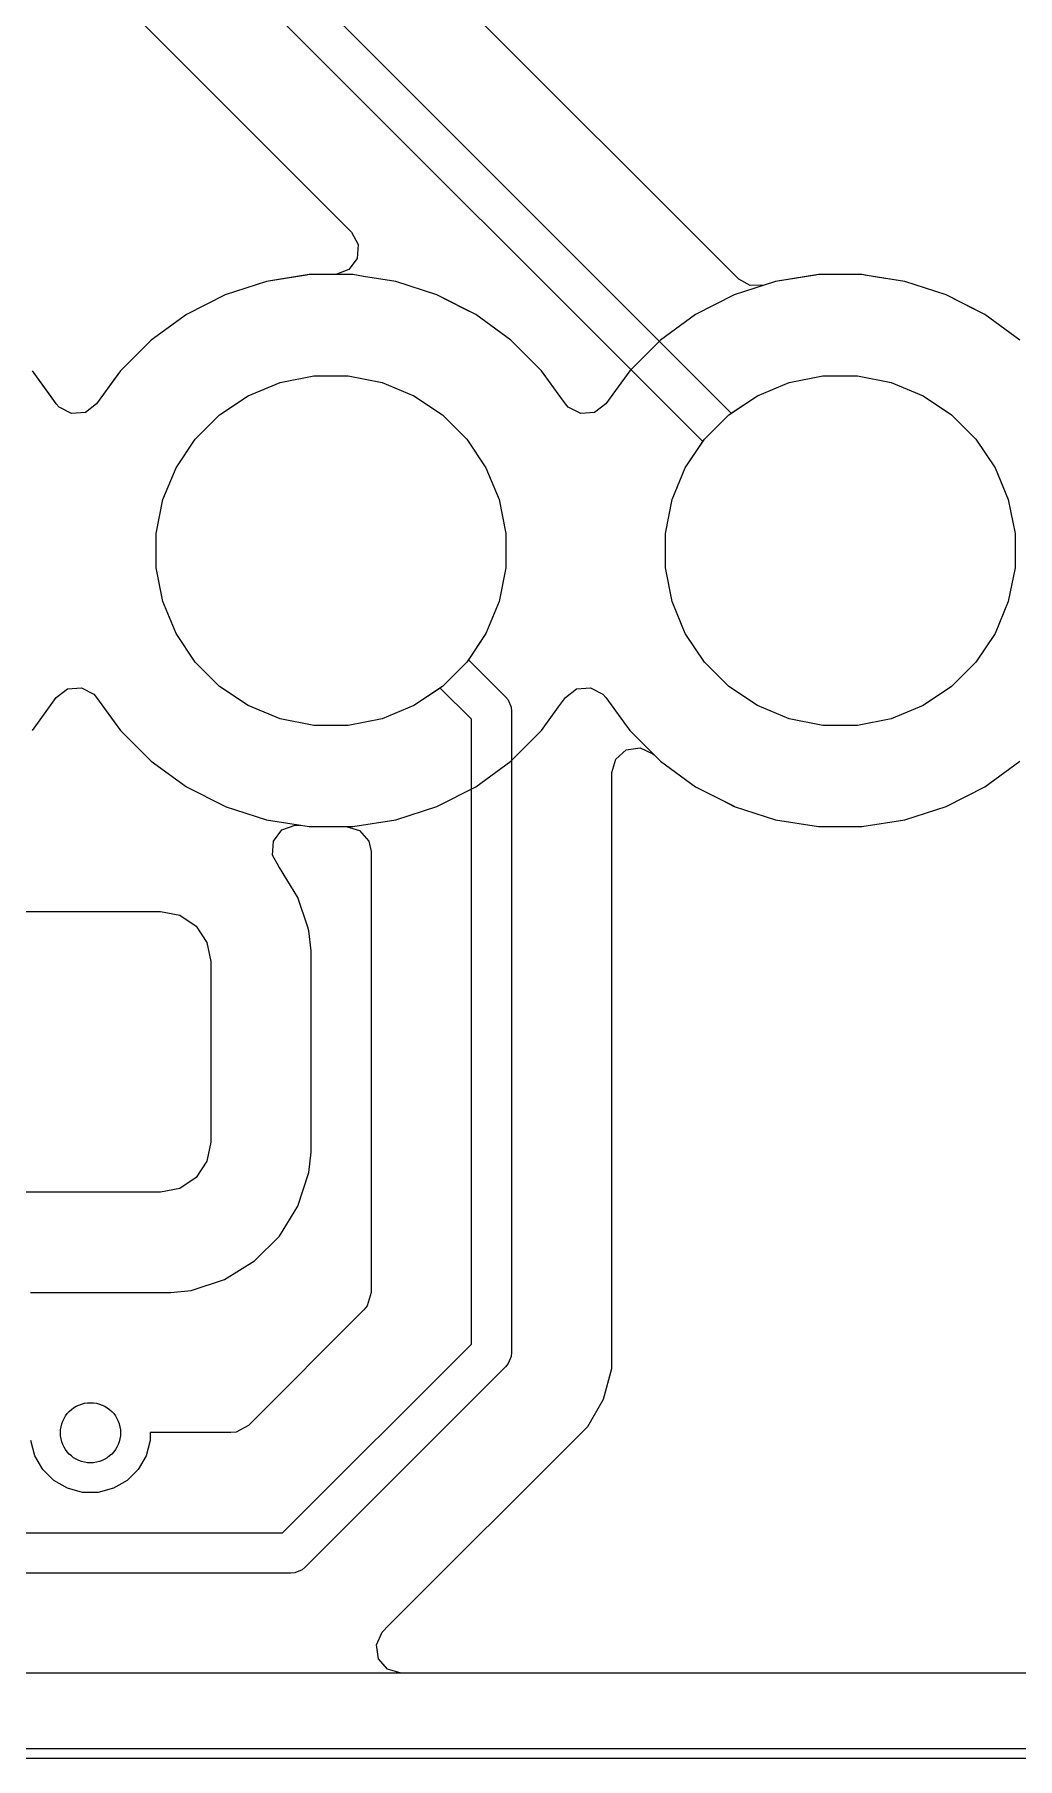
# Model space of a CAD drawing. Header units: inches. Extents: x 6.55 to 9.8, y -8.74 to -3.15.
# Drawn here: x 9.2803 to 9.4734, y -8.7411 to -8.4026 of the extents above; entities that cross this region are included whole.
import ezdxf

# ---------------------------------------------------------------- set-up
doc = ezdxf.new("R2010")
doc.units = ezdxf.units.IN
doc.header["$MEASUREMENT"] = 0
doc.layers.add('Edge.Cuts', color=254, linetype='CONTINUOUS', true_color=0xd0d2cd)

msp = doc.modelspace()

# ---------------------------------------------------------------- linework, layer by layer
at = {"layer": 'Edge.Cuts', "linetype": 'CONTINUOUS'}
for p, q in [((9.41869, -8.45061), (9.26093, -8.29285)), ((9.24452, -8.3043), (9.41717, -8.47695)), ((9.4116, -8.48252), (9.2401, -8.31102)), ((9.23557, -8.33436), (9.34261, -8.4414)), ((9.34261, -8.4414), (9.34393, -8.44381)), ((9.34393, -8.44381), (9.34373, -8.44656)), ((9.34373, -8.44656), (9.34208, -8.44876)), ((9.33375, -8.44982), (9.32589, -8.45107)), ((9.33189, -8.45012), (9.32589, -8.45107)), ((9.33151, -8.45018), (9.32589, -8.45107)), ((9.33151, -8.45018), (9.32589, -8.45107)), ((9.33432, -8.44973), (9.33151, -8.45018)), ((9.33432, -8.44973), (9.33151, -8.45018)), ((9.33432, -8.44973), (9.33189, -8.45012)), ((9.33432, -8.44973), (9.33375, -8.44982)), ((9.33916, -8.44973), (9.33432, -8.44973)), ((9.34285, -8.44973), (9.33432, -8.44973)), ((9.34285, -8.44973), (9.33432, -8.44973)), ((9.34285, -8.44973), (9.33432, -8.44973)), ((9.33951, -8.44972), (9.33916, -8.44973)), ((9.34208, -8.44876), (9.33951, -8.44972)), ((9.34496, -8.45007), (9.34285, -8.44973)), ((9.34496, -8.45007), (9.34285, -8.44973)), ((9.34496, -8.45007), (9.34285, -8.44973)), ((9.35128, -8.45107), (9.34496, -8.45007)), ((9.35128, -8.45107), (9.34496, -8.45007)), ((9.35128, -8.45107), (9.34496, -8.45007)), ((9.4209, -8.45187), (9.41869, -8.45061)), ((9.43375, -8.44982), (9.42589, -8.45107)), ((9.43189, -8.45012), (9.42589, -8.45107)), ((9.43151, -8.45018), (9.42589, -8.45107)), ((9.43151, -8.45018), (9.42589, -8.45107)), ((9.43432, -8.44973), (9.43151, -8.45018)), ((9.43432, -8.44973), (9.43151, -8.45018)), ((9.43432, -8.44973), (9.43189, -8.45012)), ((9.43432, -8.44973), (9.43375, -8.44982)), ((9.44285, -8.44973), (9.43432, -8.44973)), ((9.44285, -8.44973), (9.43432, -8.44973)), ((9.44285, -8.44973), (9.43432, -8.44973)), ((9.44285, -8.44973), (9.43432, -8.44973)), ((9.44342, -8.44982), (9.44285, -8.44973)), ((9.44496, -8.45007), (9.44285, -8.44973)), ((9.44496, -8.45007), (9.44285, -8.44973)), ((9.44496, -8.45007), (9.44285, -8.44973)), ((9.45128, -8.45107), (9.44342, -8.44982)), ((9.45128, -8.45107), (9.44496, -8.45007)), ((9.45128, -8.45107), (9.44496, -8.45007)), ((9.45128, -8.45107), (9.44496, -8.45007)), ((9.31778, -8.4537), (9.31017, -8.45758)), ((9.31778, -8.4537), (9.31017, -8.45758)), ((9.31778, -8.4537), (9.31017, -8.45758)), ((9.31778, -8.4537), (9.31017, -8.45758)), ((9.32589, -8.45107), (9.31778, -8.4537)), ((9.32589, -8.45107), (9.31778, -8.4537)), ((9.32589, -8.45107), (9.31778, -8.4537)), ((9.32589, -8.45107), (9.31778, -8.4537)), ((9.32589, -8.45107), (9.32589, -8.45107)), ((9.32589, -8.45107), (9.32589, -8.45107)), ((9.32589, -8.45107), (9.32589, -8.45107)), ((9.32589, -8.45107), (9.32589, -8.45107)), ((9.35939, -8.4537), (9.35128, -8.45107)), ((9.35939, -8.4537), (9.35128, -8.45107)), ((9.35939, -8.4537), (9.35128, -8.45107)), ((9.36699, -8.45758), (9.35939, -8.4537)), ((9.36487, -8.45649), (9.35939, -8.4537)), ((9.36699, -8.45758), (9.35939, -8.4537)), ((9.41778, -8.4537), (9.41017, -8.45758)), ((9.41778, -8.4537), (9.41017, -8.45758)), ((9.41778, -8.4537), (9.41017, -8.45758)), ((9.42589, -8.45107), (9.41778, -8.4537)), ((9.42589, -8.45107), (9.41778, -8.4537)), ((9.42589, -8.45107), (9.41778, -8.4537)), ((9.42365, -8.4518), (9.4209, -8.45187)), ((9.42589, -8.45107), (9.42365, -8.4518)), ((9.42589, -8.45107), (9.42589, -8.45107)), ((9.42589, -8.45107), (9.42589, -8.45107)), ((9.42589, -8.45107), (9.42589, -8.45107)), ((9.45939, -8.4537), (9.45128, -8.45107)), ((9.45939, -8.4537), (9.45128, -8.45107)), ((9.45939, -8.4537), (9.45128, -8.45107)), ((9.45939, -8.4537), (9.45128, -8.45107)), ((9.46699, -8.45758), (9.45939, -8.4537)), ((9.46699, -8.45758), (9.45939, -8.4537)), ((9.46487, -8.45649), (9.45939, -8.4537)), ((9.46699, -8.45758), (9.45939, -8.4537)), ((9.36699, -8.45758), (9.36487, -8.45649)), ((9.46699, -8.45758), (9.46487, -8.45649)), ((9.31017, -8.45758), (9.30327, -8.46259)), ((9.31017, -8.45758), (9.30327, -8.46259)), ((9.31017, -8.45758), (9.30327, -8.46259)), ((9.31017, -8.45758), (9.30327, -8.46259)), ((9.37389, -8.46259), (9.36699, -8.45758)), ((9.37389, -8.46259), (9.36699, -8.45758)), ((9.37389, -8.46259), (9.36699, -8.45758)), ((9.41017, -8.45758), (9.40327, -8.46259)), ((9.41017, -8.45758), (9.40327, -8.46259)), ((9.41017, -8.45758), (9.40327, -8.46259)), ((9.47389, -8.46259), (9.46699, -8.45758)), ((9.46699, -8.45758), (9.46699, -8.45758)), ((9.47389, -8.46259), (9.46699, -8.45758)), ((9.47389, -8.46259), (9.46699, -8.45758)), ((9.47389, -8.46259), (9.46699, -8.45758)), ((9.30327, -8.46259), (9.29724, -8.46862)), ((9.30327, -8.46259), (9.29724, -8.46862)), ((9.30327, -8.46259), (9.29724, -8.46862)), ((9.30327, -8.46259), (9.29724, -8.46862)), ((9.37993, -8.46862), (9.37389, -8.46259)), ((9.37993, -8.46862), (9.37389, -8.46259)), ((9.37993, -8.46862), (9.37389, -8.46259)), ((9.40327, -8.46259), (9.39724, -8.46862)), ((9.40327, -8.46259), (9.39724, -8.46862)), ((9.40327, -8.46259), (9.39724, -8.46862)), ((9.28351, -8.47356), (9.27993, -8.46862)), ((9.28373, -8.47386), (9.27993, -8.46862)), ((9.28373, -8.47386), (9.27993, -8.46862)), ((9.28373, -8.47386), (9.27993, -8.46862)), ((9.29646, -8.4697), (9.29253, -8.4751)), ((9.29724, -8.46862), (9.29442, -8.47251)), ((9.29724, -8.46862), (9.29442, -8.47251)), ((9.29724, -8.46862), (9.29442, -8.47251)), ((9.29724, -8.46862), (9.29646, -8.4697)), ((9.29724, -8.46862), (9.29724, -8.46862)), ((9.29724, -8.46862), (9.29724, -8.46862)), ((9.29724, -8.46862), (9.29724, -8.46862)), ((9.29724, -8.46862), (9.29724, -8.46862)), ((9.29724, -8.46862), (9.29724, -8.46862)), ((9.29724, -8.46862), (9.29724, -8.46862)), ((9.29724, -8.46862), (9.29724, -8.46862)), ((9.29724, -8.46862), (9.29724, -8.46862)), ((9.32232, -8.47351), (9.32857, -8.47092)), ((9.32232, -8.47351), (9.32857, -8.47092)), ((9.32232, -8.47351), (9.32857, -8.47092)), ((9.32232, -8.47351), (9.32857, -8.47092)), ((9.32857, -8.47092), (9.3352, -8.4696)), ((9.32857, -8.47092), (9.3352, -8.4696)), ((9.32857, -8.47092), (9.3352, -8.4696)), ((9.32857, -8.47092), (9.3352, -8.4696)), ((9.3352, -8.4696), (9.34196, -8.4696)), ((9.3352, -8.4696), (9.34196, -8.4696)), ((9.3352, -8.4696), (9.34196, -8.4696)), ((9.3352, -8.4696), (9.34196, -8.4696)), ((9.34196, -8.4696), (9.3486, -8.47092)), ((9.34196, -8.4696), (9.3486, -8.47092)), ((9.34196, -8.4696), (9.3486, -8.47092)), ((9.34196, -8.4696), (9.3486, -8.47092)), ((9.3486, -8.47092), (9.35485, -8.47351)), ((9.3486, -8.47092), (9.35485, -8.47351)), ((9.3486, -8.47092), (9.35485, -8.47351)), ((9.3486, -8.47092), (9.35485, -8.47351)), ((9.38373, -8.47386), (9.37993, -8.46862)), ((9.38373, -8.47386), (9.37993, -8.46862)), ((9.38373, -8.47386), (9.37993, -8.46862)), ((9.39724, -8.46862), (9.39442, -8.47251)), ((9.39724, -8.46862), (9.39442, -8.47251)), ((9.39724, -8.46862), (9.39442, -8.47251)), ((9.39724, -8.46862), (9.39724, -8.46862)), ((9.39724, -8.46862), (9.39724, -8.46862)), ((9.39724, -8.46862), (9.39724, -8.46862)), ((9.39724, -8.46862), (9.39724, -8.46862)), ((9.39724, -8.46862), (9.39724, -8.46862)), ((9.39724, -8.46862), (9.39724, -8.46862)), ((9.42232, -8.47351), (9.42857, -8.47092)), ((9.42232, -8.47351), (9.42857, -8.47092)), ((9.42232, -8.47351), (9.42857, -8.47092)), ((9.42232, -8.47351), (9.42857, -8.47092)), ((9.42857, -8.47092), (9.4352, -8.4696)), ((9.42857, -8.47092), (9.4352, -8.4696)), ((9.42857, -8.47092), (9.4352, -8.4696)), ((9.42857, -8.47092), (9.4352, -8.4696)), ((9.4352, -8.4696), (9.44196, -8.4696)), ((9.4352, -8.4696), (9.44196, -8.4696)), ((9.4352, -8.4696), (9.44196, -8.4696)), ((9.4352, -8.4696), (9.44196, -8.4696)), ((9.44196, -8.4696), (9.4486, -8.47092)), ((9.44196, -8.4696), (9.4486, -8.47092)), ((9.44196, -8.4696), (9.4486, -8.47092)), ((9.44196, -8.4696), (9.4486, -8.47092)), ((9.4486, -8.47092), (9.45485, -8.47351)), ((9.4486, -8.47092), (9.45485, -8.47351)), ((9.4486, -8.47092), (9.45485, -8.47351)), ((9.4486, -8.47092), (9.45485, -8.47351)), ((9.28463, -8.4751), (9.28351, -8.47356)), ((9.28463, -8.4751), (9.28373, -8.47386)), ((9.28463, -8.4751), (9.28373, -8.47386)), ((9.28463, -8.4751), (9.28373, -8.47386)), ((9.29442, -8.47251), (9.29253, -8.4751)), ((9.29442, -8.47251), (9.29253, -8.4751)), ((9.29442, -8.47251), (9.29253, -8.4751)), ((9.3167, -8.47727), (9.32232, -8.47351)), ((9.3167, -8.47727), (9.32232, -8.47351)), ((9.3167, -8.47727), (9.32232, -8.47351)), ((9.3167, -8.47727), (9.32232, -8.47351)), ((9.35485, -8.47351), (9.36047, -8.47727)), ((9.35485, -8.47351), (9.36047, -8.47727)), ((9.35485, -8.47351), (9.36047, -8.47727)), ((9.35485, -8.47351), (9.36047, -8.47727)), ((9.38463, -8.4751), (9.38373, -8.47386)), ((9.38463, -8.4751), (9.38373, -8.47386)), ((9.38463, -8.4751), (9.38373, -8.47386)), ((9.39442, -8.47251), (9.39253, -8.4751)), ((9.39442, -8.47251), (9.39253, -8.4751)), ((9.39442, -8.47251), (9.39253, -8.4751)), ((9.4167, -8.47727), (9.42232, -8.47351)), ((9.4167, -8.47727), (9.42232, -8.47351)), ((9.4167, -8.47727), (9.42232, -8.47351)), ((9.41717, -8.47695), (9.42232, -8.47351)), ((9.45485, -8.47351), (9.46047, -8.47727)), ((9.45485, -8.47351), (9.46047, -8.47727)), ((9.45485, -8.47351), (9.46047, -8.47727)), ((9.45485, -8.47351), (9.46047, -8.47727)), ((9.28518, -8.47573), (9.28463, -8.4751)), ((9.28518, -8.47573), (9.28463, -8.4751)), ((9.28518, -8.47573), (9.28463, -8.4751)), ((9.28518, -8.47573), (9.28463, -8.4751)), ((9.28761, -8.47702), (9.28518, -8.47573)), ((9.28761, -8.47702), (9.28518, -8.47573)), ((9.28761, -8.47702), (9.28518, -8.47573)), ((9.28761, -8.47702), (9.28518, -8.47573)), ((9.29035, -8.47678), (9.28761, -8.47702)), ((9.29035, -8.47678), (9.28761, -8.47702)), ((9.29035, -8.47678), (9.28761, -8.47702)), ((9.29035, -8.47678), (9.28761, -8.47702)), ((9.29253, -8.4751), (9.29035, -8.47678)), ((9.29253, -8.4751), (9.29035, -8.47678)), ((9.29253, -8.4751), (9.29035, -8.47678)), ((9.29253, -8.4751), (9.29035, -8.47678)), ((9.31191, -8.48205), (9.3167, -8.47727)), ((9.31191, -8.48205), (9.3167, -8.47727)), ((9.31191, -8.48205), (9.3167, -8.47727)), ((9.31191, -8.48205), (9.3167, -8.47727)), ((9.36047, -8.47727), (9.36525, -8.48205)), ((9.36047, -8.47727), (9.36525, -8.48205)), ((9.36047, -8.47727), (9.36525, -8.48205)), ((9.36047, -8.47727), (9.36525, -8.48205)), ((9.38518, -8.47573), (9.38463, -8.4751)), ((9.38518, -8.47573), (9.38463, -8.4751)), ((9.38518, -8.47573), (9.38463, -8.4751)), ((9.38761, -8.47702), (9.38518, -8.47573)), ((9.38761, -8.47702), (9.38518, -8.47573)), ((9.38761, -8.47702), (9.38518, -8.47573)), ((9.39035, -8.47678), (9.38761, -8.47702)), ((9.39035, -8.47678), (9.38761, -8.47702)), ((9.39035, -8.47678), (9.38761, -8.47702)), ((9.39253, -8.4751), (9.39035, -8.47678)), ((9.39253, -8.4751), (9.39035, -8.47678)), ((9.39253, -8.4751), (9.39035, -8.47678)), ((9.41191, -8.48205), (9.4167, -8.47727)), ((9.41191, -8.48205), (9.4167, -8.47727)), ((9.41191, -8.48205), (9.4167, -8.47727)), ((9.46047, -8.47727), (9.46525, -8.48205)), ((9.46047, -8.47727), (9.46525, -8.48205)), ((9.46047, -8.47727), (9.46525, -8.48205)), ((9.46047, -8.47727), (9.46525, -8.48205)), ((9.30816, -8.48767), (9.31191, -8.48205)), ((9.30816, -8.48767), (9.31191, -8.48205)), ((9.30816, -8.48767), (9.31191, -8.48205)), ((9.30816, -8.48767), (9.31191, -8.48205)), ((9.36525, -8.48205), (9.36901, -8.48767)), ((9.36525, -8.48205), (9.36901, -8.48767)), ((9.36525, -8.48205), (9.36901, -8.48767)), ((9.36525, -8.48205), (9.36901, -8.48767)), ((9.40816, -8.48767), (9.41191, -8.48205)), ((9.40816, -8.48767), (9.41191, -8.48205)), ((9.40816, -8.48767), (9.41191, -8.48205)), ((9.40816, -8.48767), (9.4116, -8.48252)), ((9.46525, -8.48205), (9.46901, -8.48767)), ((9.46525, -8.48205), (9.46901, -8.48767)), ((9.46525, -8.48205), (9.46901, -8.48767)), ((9.46525, -8.48205), (9.46901, -8.48767)), ((9.30557, -8.49392), (9.30816, -8.48767)), ((9.30557, -8.49392), (9.30816, -8.48767)), ((9.30557, -8.49392), (9.30816, -8.48767)), ((9.30557, -8.49392), (9.30816, -8.48767)), ((9.36901, -8.48767), (9.3716, -8.49392)), ((9.36901, -8.48767), (9.3716, -8.49392)), ((9.36901, -8.48767), (9.3716, -8.49392)), ((9.36901, -8.48767), (9.3716, -8.49392)), ((9.40557, -8.49392), (9.40816, -8.48767)), ((9.40557, -8.49392), (9.40816, -8.48767)), ((9.40557, -8.49392), (9.40816, -8.48767)), ((9.40557, -8.49392), (9.40816, -8.48767)), ((9.46901, -8.48767), (9.4716, -8.49392)), ((9.46901, -8.48767), (9.4716, -8.49392)), ((9.46901, -8.48767), (9.4716, -8.49392)), ((9.46901, -8.48767), (9.4716, -8.49392)), ((9.30425, -8.50056), (9.30557, -8.49392)), ((9.30425, -8.50056), (9.30557, -8.49392)), ((9.30425, -8.50056), (9.30557, -8.49392)), ((9.30425, -8.50056), (9.30557, -8.49392)), ((9.3716, -8.49392), (9.37292, -8.50056)), ((9.3716, -8.49392), (9.37292, -8.50056)), ((9.3716, -8.49392), (9.37292, -8.50056)), ((9.3716, -8.49392), (9.37292, -8.50056)), ((9.40425, -8.50056), (9.40557, -8.49392)), ((9.40425, -8.50056), (9.40557, -8.49392)), ((9.40425, -8.50056), (9.40557, -8.49392)), ((9.40425, -8.50056), (9.40557, -8.49392)), ((9.4716, -8.49392), (9.47292, -8.50056)), ((9.4716, -8.49392), (9.47292, -8.50056)), ((9.4716, -8.49392), (9.47292, -8.50056)), ((9.4716, -8.49392), (9.47292, -8.50056)), ((9.30425, -8.50732), (9.30425, -8.50056)), ((9.30425, -8.50732), (9.30425, -8.50056)), ((9.30425, -8.50732), (9.30425, -8.50056)), ((9.30425, -8.50732), (9.30425, -8.50056)), ((9.37292, -8.50056), (9.37292, -8.50732)), ((9.37292, -8.50056), (9.37292, -8.50732)), ((9.37292, -8.50056), (9.37292, -8.50732)), ((9.37292, -8.50056), (9.37292, -8.50732)), ((9.40425, -8.50732), (9.40425, -8.50056)), ((9.40425, -8.50732), (9.40425, -8.50056)), ((9.40425, -8.50732), (9.40425, -8.50056)), ((9.40425, -8.50732), (9.40425, -8.50056)), ((9.47292, -8.50056), (9.47292, -8.50732)), ((9.47292, -8.50056), (9.47292, -8.50732)), ((9.47292, -8.50056), (9.47292, -8.50732)), ((9.47292, -8.50056), (9.47292, -8.50732)), ((9.30557, -8.51395), (9.30425, -8.50732)), ((9.30557, -8.51395), (9.30425, -8.50732)), ((9.30557, -8.51395), (9.30425, -8.50732)), ((9.30557, -8.51395), (9.30425, -8.50732)), ((9.37292, -8.50732), (9.3716, -8.51395)), ((9.37292, -8.50732), (9.3716, -8.51395)), ((9.37292, -8.50732), (9.3716, -8.51395)), ((9.37292, -8.50732), (9.3716, -8.51395)), ((9.40557, -8.51395), (9.40425, -8.50732)), ((9.40557, -8.51395), (9.40425, -8.50732)), ((9.40557, -8.51395), (9.40425, -8.50732)), ((9.40557, -8.51395), (9.40425, -8.50732)), ((9.47292, -8.50732), (9.4716, -8.51395)), ((9.47292, -8.50732), (9.4716, -8.51395)), ((9.47292, -8.50732), (9.4716, -8.51395)), ((9.47292, -8.50732), (9.4716, -8.51395)), ((9.30816, -8.5202), (9.30557, -8.51395)), ((9.30816, -8.5202), (9.30557, -8.51395)), ((9.30816, -8.5202), (9.30557, -8.51395)), ((9.30816, -8.5202), (9.30557, -8.51395)), ((9.3716, -8.51395), (9.36901, -8.5202)), ((9.3716, -8.51395), (9.36901, -8.5202)), ((9.3716, -8.51395), (9.36901, -8.5202)), ((9.3716, -8.51395), (9.36901, -8.5202)), ((9.40816, -8.5202), (9.40557, -8.51395)), ((9.40816, -8.5202), (9.40557, -8.51395)), ((9.40816, -8.5202), (9.40557, -8.51395)), ((9.40816, -8.5202), (9.40557, -8.51395)), ((9.4716, -8.51395), (9.46901, -8.5202)), ((9.4716, -8.51395), (9.46901, -8.5202)), ((9.4716, -8.51395), (9.46901, -8.5202)), ((9.4716, -8.51395), (9.46901, -8.5202)), ((9.31191, -8.52582), (9.30816, -8.5202)), ((9.31191, -8.52582), (9.30816, -8.5202)), ((9.31191, -8.52582), (9.30816, -8.5202)), ((9.31191, -8.52582), (9.30816, -8.5202)), ((9.36901, -8.5202), (9.36525, -8.52582)), ((9.36901, -8.5202), (9.36525, -8.52582)), ((9.36901, -8.5202), (9.36525, -8.52582)), ((9.36901, -8.5202), (9.36557, -8.52535)), ((9.41191, -8.52582), (9.40816, -8.5202)), ((9.41191, -8.52582), (9.40816, -8.5202)), ((9.41191, -8.52582), (9.40816, -8.5202)), ((9.41191, -8.52582), (9.40816, -8.5202)), ((9.46901, -8.5202), (9.46525, -8.52582)), ((9.46901, -8.5202), (9.46525, -8.52582)), ((9.46901, -8.5202), (9.46525, -8.52582)), ((9.46901, -8.5202), (9.46525, -8.52582)), ((9.3167, -8.53061), (9.31191, -8.52582)), ((9.3167, -8.53061), (9.31191, -8.52582)), ((9.3167, -8.53061), (9.31191, -8.52582)), ((9.3167, -8.53061), (9.31191, -8.52582)), ((9.36525, -8.52582), (9.36047, -8.53061)), ((9.36525, -8.52582), (9.36047, -8.53061)), ((9.36525, -8.52582), (9.36047, -8.53061)), ((9.36557, -8.52535), (9.37286, -8.53265)), ((9.4167, -8.53061), (9.41191, -8.52582)), ((9.4167, -8.53061), (9.41191, -8.52582)), ((9.4167, -8.53061), (9.41191, -8.52582)), ((9.4167, -8.53061), (9.41191, -8.52582)), ((9.46525, -8.52582), (9.46047, -8.53061)), ((9.46525, -8.52582), (9.46047, -8.53061)), ((9.46525, -8.52582), (9.46047, -8.53061)), ((9.46525, -8.52582), (9.46047, -8.53061)), ((9.28463, -8.53277), (9.28681, -8.53109)), ((9.28463, -8.53277), (9.28681, -8.53109)), ((9.28463, -8.53277), (9.28681, -8.53109)), ((9.28681, -8.53109), (9.28955, -8.53086)), ((9.28681, -8.53109), (9.28955, -8.53086)), ((9.28681, -8.53109), (9.28955, -8.53086)), ((9.28955, -8.53086), (9.29199, -8.53214)), ((9.28955, -8.53086), (9.29199, -8.53214)), ((9.28955, -8.53086), (9.29199, -8.53214)), ((9.32232, -8.53436), (9.3167, -8.53061)), ((9.32232, -8.53436), (9.3167, -8.53061)), ((9.32232, -8.53436), (9.3167, -8.53061)), ((9.32232, -8.53436), (9.3167, -8.53061)), ((9.36047, -8.53061), (9.35485, -8.53436)), ((9.36047, -8.53061), (9.35485, -8.53436)), ((9.36047, -8.53061), (9.35485, -8.53436)), ((9.36, -8.53092), (9.35485, -8.53436)), ((9.36614, -8.53706), (9.36, -8.53092)), ((9.38463, -8.53277), (9.38681, -8.53109)), ((9.38463, -8.53277), (9.38681, -8.53109)), ((9.38463, -8.53277), (9.38681, -8.53109)), ((9.38681, -8.53109), (9.38955, -8.53086)), ((9.38681, -8.53109), (9.38955, -8.53086)), ((9.38681, -8.53109), (9.38955, -8.53086)), ((9.38955, -8.53086), (9.39199, -8.53214)), ((9.38955, -8.53086), (9.39199, -8.53214)), ((9.38955, -8.53086), (9.39199, -8.53214)), ((9.42232, -8.53436), (9.4167, -8.53061)), ((9.42232, -8.53436), (9.4167, -8.53061)), ((9.42232, -8.53436), (9.4167, -8.53061)), ((9.42232, -8.53436), (9.4167, -8.53061)), ((9.46047, -8.53061), (9.45485, -8.53436)), ((9.46047, -8.53061), (9.45485, -8.53436)), ((9.46047, -8.53061), (9.45485, -8.53436)), ((9.46047, -8.53061), (9.45485, -8.53436)), ((9.27993, -8.53925), (9.28328, -8.53463)), ((9.27993, -8.53925), (9.28328, -8.53463)), ((9.27993, -8.53925), (9.28328, -8.53463)), ((9.28328, -8.53463), (9.28463, -8.53277)), ((9.28328, -8.53463), (9.28463, -8.53277)), ((9.28328, -8.53463), (9.28463, -8.53277)), ((9.29199, -8.53214), (9.29253, -8.53277)), ((9.29199, -8.53214), (9.29253, -8.53277)), ((9.29199, -8.53214), (9.29253, -8.53277)), ((9.29253, -8.53277), (9.296, -8.53755)), ((9.29253, -8.53277), (9.296, -8.53755)), ((9.29253, -8.53277), (9.296, -8.53755)), ((9.32857, -8.53695), (9.32232, -8.53436)), ((9.32857, -8.53695), (9.32232, -8.53436)), ((9.32857, -8.53695), (9.32232, -8.53436)), ((9.32857, -8.53695), (9.32232, -8.53436)), ((9.35485, -8.53436), (9.3486, -8.53695)), ((9.35485, -8.53436), (9.3486, -8.53695)), ((9.35485, -8.53436), (9.3486, -8.53695)), ((9.35485, -8.53436), (9.3486, -8.53695)), ((9.37286, -8.53265), (9.37335, -8.53325)), ((9.37335, -8.53325), (9.37394, -8.53467)), ((9.37394, -8.53467), (9.37402, -8.53543)), ((9.37993, -8.53925), (9.38328, -8.53463)), ((9.37993, -8.53925), (9.38328, -8.53463)), ((9.37993, -8.53925), (9.38328, -8.53463)), ((9.38328, -8.53463), (9.38463, -8.53277)), ((9.38328, -8.53463), (9.38463, -8.53277)), ((9.38328, -8.53463), (9.38463, -8.53277)), ((9.39199, -8.53214), (9.39253, -8.53277)), ((9.39199, -8.53214), (9.39253, -8.53277)), ((9.39199, -8.53214), (9.39253, -8.53277)), ((9.39253, -8.53277), (9.396, -8.53755)), ((9.39253, -8.53277), (9.396, -8.53755)), ((9.39253, -8.53277), (9.396, -8.53755)), ((9.42857, -8.53695), (9.42232, -8.53436)), ((9.42857, -8.53695), (9.42232, -8.53436)), ((9.42857, -8.53695), (9.42232, -8.53436)), ((9.42857, -8.53695), (9.42232, -8.53436)), ((9.45485, -8.53436), (9.4486, -8.53695)), ((9.45485, -8.53436), (9.4486, -8.53695)), ((9.45485, -8.53436), (9.4486, -8.53695)), ((9.45485, -8.53436), (9.4486, -8.53695)), ((9.296, -8.53755), (9.29724, -8.53925)), ((9.296, -8.53755), (9.29724, -8.53925)), ((9.296, -8.53755), (9.29724, -8.53925)), ((9.3352, -8.53827), (9.32857, -8.53695)), ((9.3352, -8.53827), (9.32857, -8.53695)), ((9.3352, -8.53827), (9.32857, -8.53695)), ((9.3352, -8.53827), (9.32857, -8.53695)), ((9.34196, -8.53827), (9.3352, -8.53827)), ((9.34196, -8.53827), (9.3352, -8.53827)), ((9.34196, -8.53827), (9.3352, -8.53827)), ((9.34196, -8.53827), (9.3352, -8.53827)), ((9.3486, -8.53695), (9.34196, -8.53827)), ((9.3486, -8.53695), (9.34196, -8.53827)), ((9.3486, -8.53695), (9.34196, -8.53827)), ((9.3486, -8.53695), (9.34196, -8.53827)), ((9.36614, -8.65979), (9.36614, -8.53706)), ((9.37402, -8.53543), (9.37402, -8.66142)), ((9.396, -8.53755), (9.39724, -8.53925)), ((9.396, -8.53755), (9.39724, -8.53925)), ((9.396, -8.53755), (9.39724, -8.53925)), ((9.4352, -8.53827), (9.42857, -8.53695)), ((9.4352, -8.53827), (9.42857, -8.53695)), ((9.4352, -8.53827), (9.42857, -8.53695)), ((9.4352, -8.53827), (9.42857, -8.53695)), ((9.44196, -8.53827), (9.4352, -8.53827)), ((9.44196, -8.53827), (9.4352, -8.53827)), ((9.44196, -8.53827), (9.4352, -8.53827)), ((9.44196, -8.53827), (9.4352, -8.53827)), ((9.4486, -8.53695), (9.44196, -8.53827)), ((9.4486, -8.53695), (9.44196, -8.53827)), ((9.4486, -8.53695), (9.44196, -8.53827)), ((9.4486, -8.53695), (9.44196, -8.53827)), ((9.29724, -8.53925), (9.30327, -8.54528)), ((9.29724, -8.53925), (9.30327, -8.54528)), ((9.29724, -8.53925), (9.30327, -8.54528)), ((9.37389, -8.54528), (9.37993, -8.53925)), ((9.37389, -8.54528), (9.37993, -8.53925)), ((9.37389, -8.54528), (9.37993, -8.53925)), ((9.39724, -8.53925), (9.40327, -8.54528)), ((9.39724, -8.53925), (9.40327, -8.54528)), ((9.39724, -8.53925), (9.40327, -8.54528)), ((9.30327, -8.54528), (9.31017, -8.5503)), ((9.30327, -8.54528), (9.31017, -8.5503)), ((9.30327, -8.54528), (9.31017, -8.5503)), ((9.36699, -8.5503), (9.37389, -8.54528)), ((9.36699, -8.5503), (9.37389, -8.54528)), ((9.36699, -8.5503), (9.37389, -8.54528)), ((9.39372, -8.54752), (9.3945, -8.54488)), ((9.3945, -8.54488), (9.39657, -8.54308)), ((9.39657, -8.54308), (9.3993, -8.54269)), ((9.3993, -8.54269), (9.4018, -8.54383)), ((9.4018, -8.54383), (9.40205, -8.54407)), ((9.40205, -8.54407), (9.40327, -8.54528)), ((9.40327, -8.54528), (9.41017, -8.5503)), ((9.40327, -8.54528), (9.41017, -8.5503)), ((9.40327, -8.54528), (9.41017, -8.5503)), ((9.40327, -8.54528), (9.41017, -8.5503)), ((9.46699, -8.5503), (9.47389, -8.54528)), ((9.46699, -8.5503), (9.47389, -8.54528)), ((9.46699, -8.5503), (9.47389, -8.54528)), ((9.46699, -8.5503), (9.47389, -8.54528)), ((9.39372, -8.65801), (9.39372, -8.54752)), ((9.31017, -8.5503), (9.31774, -8.55415)), ((9.31017, -8.5503), (9.31774, -8.55415)), ((9.31017, -8.5503), (9.31774, -8.55415)), ((9.35939, -8.55417), (9.36699, -8.5503)), ((9.35939, -8.55417), (9.36699, -8.5503)), ((9.35939, -8.55417), (9.36699, -8.5503)), ((9.41017, -8.5503), (9.41542, -8.55297)), ((9.41017, -8.5503), (9.41774, -8.55415)), ((9.41017, -8.5503), (9.41774, -8.55415)), ((9.41017, -8.5503), (9.41774, -8.55415)), ((9.45939, -8.55417), (9.46699, -8.5503)), ((9.45939, -8.55417), (9.46699, -8.5503)), ((9.45939, -8.55417), (9.46699, -8.5503)), ((9.45939, -8.55417), (9.46699, -8.5503)), ((9.31774, -8.55415), (9.31778, -8.55417)), ((9.31774, -8.55415), (9.31778, -8.55417)), ((9.31774, -8.55415), (9.31778, -8.55417)), ((9.31778, -8.55417), (9.32589, -8.55681)), ((9.31778, -8.55417), (9.32589, -8.55681)), ((9.31778, -8.55417), (9.32589, -8.55681)), ((9.35128, -8.55681), (9.35939, -8.55417)), ((9.35128, -8.55681), (9.35939, -8.55417)), ((9.35128, -8.55681), (9.35939, -8.55417)), ((9.35939, -8.55417), (9.35939, -8.55417)), ((9.35939, -8.55417), (9.35939, -8.55417)), ((9.35939, -8.55417), (9.35939, -8.55417)), ((9.35939, -8.55417), (9.35939, -8.55417)), ((9.35939, -8.55417), (9.35939, -8.55417)), ((9.35939, -8.55417), (9.35939, -8.55417)), ((9.41542, -8.55297), (9.41778, -8.55417)), ((9.41774, -8.55415), (9.41778, -8.55417)), ((9.41774, -8.55415), (9.41778, -8.55417)), ((9.41774, -8.55415), (9.41778, -8.55417)), ((9.41778, -8.55417), (9.42589, -8.55681)), ((9.41778, -8.55417), (9.42589, -8.55681)), ((9.41778, -8.55417), (9.42589, -8.55681)), ((9.41778, -8.55417), (9.42589, -8.55681)), ((9.45128, -8.55681), (9.45939, -8.55417)), ((9.45128, -8.55681), (9.45939, -8.55417)), ((9.45128, -8.55681), (9.45939, -8.55417)), ((9.45128, -8.55681), (9.45939, -8.55417)), ((9.45939, -8.55417), (9.45939, -8.55417)), ((9.45939, -8.55417), (9.45939, -8.55417)), ((9.45939, -8.55417), (9.45939, -8.55417)), ((9.45939, -8.55417), (9.45939, -8.55417)), ((9.45939, -8.55417), (9.45939, -8.55417)), ((9.45939, -8.55417), (9.45939, -8.55417)), ((9.45939, -8.55417), (9.45939, -8.55417)), ((9.45939, -8.55417), (9.45939, -8.55417)), ((9.32589, -8.55681), (9.32589, -8.55681)), ((9.32589, -8.55681), (9.32589, -8.55681)), ((9.32589, -8.55681), (9.33432, -8.55814)), ((9.32589, -8.55681), (9.32589, -8.55681)), ((9.32589, -8.55681), (9.32589, -8.55681)), ((9.32589, -8.55681), (9.33432, -8.55814)), ((9.32589, -8.55681), (9.32589, -8.55681)), ((9.32589, -8.55681), (9.32589, -8.55681)), ((9.32589, -8.55681), (9.33432, -8.55814)), ((9.32728, -8.56099), (9.32893, -8.55879)), ((9.32893, -8.55879), (9.33151, -8.55783)), ((9.33151, -8.55783), (9.33262, -8.55787)), ((9.33262, -8.55787), (9.33432, -8.55814)), ((9.33432, -8.55814), (9.33432, -8.55814)), ((9.33432, -8.55814), (9.34156, -8.55814)), ((9.33432, -8.55814), (9.33432, -8.55814)), ((9.33432, -8.55814), (9.34285, -8.55814)), ((9.33432, -8.55814), (9.33432, -8.55814)), ((9.33432, -8.55814), (9.34285, -8.55814)), ((9.33432, -8.55814), (9.33432, -8.55814)), ((9.33432, -8.55814), (9.34285, -8.55814)), ((9.34156, -8.55814), (9.34419, -8.55892)), ((9.34285, -8.55814), (9.35128, -8.55681)), ((9.34285, -8.55814), (9.35128, -8.55681)), ((9.34285, -8.55814), (9.35128, -8.55681)), ((9.34285, -8.55814), (9.34285, -8.55814)), ((9.34285, -8.55814), (9.34285, -8.55814)), ((9.34285, -8.55814), (9.34285, -8.55814)), ((9.34419, -8.55892), (9.346, -8.561)), ((9.35128, -8.55681), (9.35128, -8.55681)), ((9.35128, -8.55681), (9.35128, -8.55681)), ((9.35128, -8.55681), (9.35128, -8.55681)), ((9.35128, -8.55681), (9.35128, -8.55681)), ((9.35128, -8.55681), (9.35128, -8.55681)), ((9.35128, -8.55681), (9.35128, -8.55681)), ((9.42589, -8.55681), (9.42589, -8.55681)), ((9.42589, -8.55681), (9.42589, -8.55681)), ((9.42589, -8.55681), (9.43432, -8.55814)), ((9.42589, -8.55681), (9.42589, -8.55681)), ((9.42589, -8.55681), (9.42589, -8.55681)), ((9.42589, -8.55681), (9.43432, -8.55814)), ((9.42589, -8.55681), (9.42589, -8.55681)), ((9.42589, -8.55681), (9.42589, -8.55681)), ((9.42589, -8.55681), (9.43432, -8.55814)), ((9.42589, -8.55681), (9.42589, -8.55681)), ((9.42589, -8.55681), (9.42589, -8.55681)), ((9.42589, -8.55681), (9.43432, -8.55814)), ((9.43432, -8.55814), (9.43432, -8.55814)), ((9.43432, -8.55814), (9.44285, -8.55814)), ((9.43432, -8.55814), (9.43432, -8.55814)), ((9.43432, -8.55814), (9.44285, -8.55814)), ((9.43432, -8.55814), (9.43432, -8.55814)), ((9.43432, -8.55814), (9.44285, -8.55814)), ((9.43432, -8.55814), (9.43432, -8.55814)), ((9.43432, -8.55814), (9.44285, -8.55814)), ((9.44285, -8.55814), (9.45128, -8.55681)), ((9.44285, -8.55814), (9.45128, -8.55681)), ((9.44285, -8.55814), (9.45128, -8.55681)), ((9.44285, -8.55814), (9.45128, -8.55681)), ((9.44285, -8.55814), (9.44285, -8.55814)), ((9.44285, -8.55814), (9.44285, -8.55814)), ((9.44285, -8.55814), (9.44285, -8.55814)), ((9.44285, -8.55814), (9.44285, -8.55814)), ((9.45128, -8.55681), (9.45128, -8.55681)), ((9.45128, -8.55681), (9.45128, -8.55681)), ((9.45128, -8.55681), (9.45128, -8.55681)), ((9.45128, -8.55681), (9.45128, -8.55681)), ((9.45128, -8.55681), (9.45128, -8.55681)), ((9.45128, -8.55681), (9.45128, -8.55681)), ((9.45128, -8.55681), (9.45128, -8.55681)), ((9.45128, -8.55681), (9.45128, -8.55681)), ((9.32709, -8.56373), (9.32728, -8.56099)), ((9.346, -8.561), (9.34644, -8.56302)), ((9.3283, -8.56595), (9.32709, -8.56373)), ((9.34644, -8.56302), (9.34644, -8.6496)), ((9.32828, -8.56597), (9.3283, -8.56595)), ((9.32838, -8.56611), (9.32828, -8.56597)), ((9.32841, -8.56615), (9.32838, -8.56611)), ((9.32845, -8.56619), (9.32841, -8.56615)), ((9.33208, -8.57207), (9.32845, -8.56619)), ((9.334, -8.57788), (9.33208, -8.57207)), ((9.27756, -8.5748), (9.30512, -8.5748)), ((9.30512, -8.5748), (9.30888, -8.57555)), ((9.30888, -8.57555), (9.31208, -8.57769)), ((9.31208, -8.57769), (9.31421, -8.58088)), ((9.33425, -8.57863), (9.334, -8.57788)), ((9.33465, -8.58253), (9.33425, -8.57863)), ((9.33425, -8.57863), (9.33425, -8.57863)), ((9.31421, -8.58088), (9.31496, -8.58465)), ((9.33467, -8.58268), (9.33465, -8.58253)), ((9.33467, -8.62205), (9.33467, -8.58268)), ((9.31496, -8.58465), (9.31496, -8.62008)), ((9.31496, -8.62008), (9.31421, -8.62385)), ((9.33425, -8.62609), (9.33467, -8.62205)), ((9.31421, -8.62385), (9.31208, -8.62704)), ((9.33208, -8.63265), (9.33425, -8.62609)), ((9.30512, -8.62992), (9.27756, -8.62992)), ((9.30888, -8.62917), (9.30512, -8.62992)), ((9.31208, -8.62704), (9.30888, -8.62917)), ((9.32845, -8.63853), (9.33208, -8.63265)), ((9.32357, -8.64341), (9.32845, -8.63853)), ((9.31769, -8.64704), (9.32357, -8.64341)), ((9.27953, -8.64963), (9.30709, -8.64963)), ((9.30709, -8.64963), (9.31113, -8.64921)), ((9.30709, -8.64963), (9.30709, -8.64963)), ((9.31113, -8.64921), (9.31769, -8.64704)), ((9.34644, -8.6496), (9.34566, -8.65224)), ((9.34501, -8.65305), (9.32235, -8.67572)), ((9.34566, -8.65224), (9.34501, -8.65305)), ((9.32908, -8.69685), (9.36614, -8.65979)), ((9.39372, -8.6583), (9.39372, -8.65801)), ((9.39372, -8.65801), (9.39372, -8.65801)), ((9.39372, -8.66453), (9.39372, -8.6583)), ((9.37335, -8.6636), (9.37286, -8.6642)), ((9.37394, -8.66219), (9.37335, -8.6636)), ((9.37402, -8.66142), (9.37394, -8.66219)), ((9.37286, -8.6642), (9.33349, -8.70357)), ((9.39211, -8.67054), (9.39372, -8.66453)), ((9.389, -8.67593), (9.39211, -8.67054)), ((9.31889, -8.67715), (9.30305, -8.67715)), ((9.30305, -8.67715), (9.30305, -8.67871)), ((9.31993, -8.67703), (9.31889, -8.67715)), ((9.32235, -8.67572), (9.31993, -8.67703)), ((9.34963, -8.7153), (9.389, -8.67593)), ((9.28043, -8.68169), (9.27963, -8.67871)), ((9.30305, -8.67871), (9.30225, -8.68169)), ((9.28197, -8.68436), (9.28043, -8.68169)), ((9.30225, -8.68169), (9.30071, -8.68436)), ((9.28415, -8.68654), (9.28197, -8.68436)), ((9.28682, -8.68808), (9.28415, -8.68654)), ((9.29853, -8.68654), (9.29586, -8.68808)), ((9.30071, -8.68436), (9.29853, -8.68654)), ((9.2898, -8.68888), (9.28682, -8.68808)), ((9.29288, -8.68888), (9.2898, -8.68888)), ((9.29586, -8.68808), (9.29288, -8.68888)), ((8.0725, -8.69685), (9.32908, -8.69685)), ((9.3329, -8.70406), (9.33148, -8.70465)), ((9.33349, -8.70357), (9.3329, -8.70406)), ((9.33071, -8.70472), (8.07087, -8.70472)), ((9.33148, -8.70465), (9.33071, -8.70472)), ((9.34749, -8.71881), (9.34864, -8.71631)), ((9.34864, -8.71631), (9.34887, -8.71606)), ((9.34887, -8.71606), (9.34963, -8.7153)), ((9.34963, -8.7153), (9.34963, -8.7153)), ((9.34789, -8.72154), (9.34749, -8.71881)), ((9.64416, -8.72439), (7.57451, -8.72439)), ((9.64416, -8.72439), (7.57451, -8.72439)), ((9.64416, -8.72439), (7.57451, -8.72439)), ((9.34969, -8.72361), (9.34789, -8.72154)), ((9.35233, -8.72439), (9.34969, -8.72361)), ((9.64416, -8.72439), (9.35233, -8.72439)), ((9.80315, -8.74114), (6.55394, -8.74114)), ((6.55492, -8.73917), (9.80217, -8.73917))]:
    msp.add_line(p, q, dxfattribs=at)
at = {"layer": 'Edge.Cuts'}
msp.add_circle((9.29134, -8.67717), 0.00591, dxfattribs=at)
msp.add_circle((9.29134, -8.67717), 0.00591, dxfattribs=at)
msp.add_circle((9.29134, -8.67717), 0.00591, dxfattribs=at)
msp.add_circle((9.29134, -8.67717), 0.00591, dxfattribs=at)

doc.saveas('drawing.dxf')
